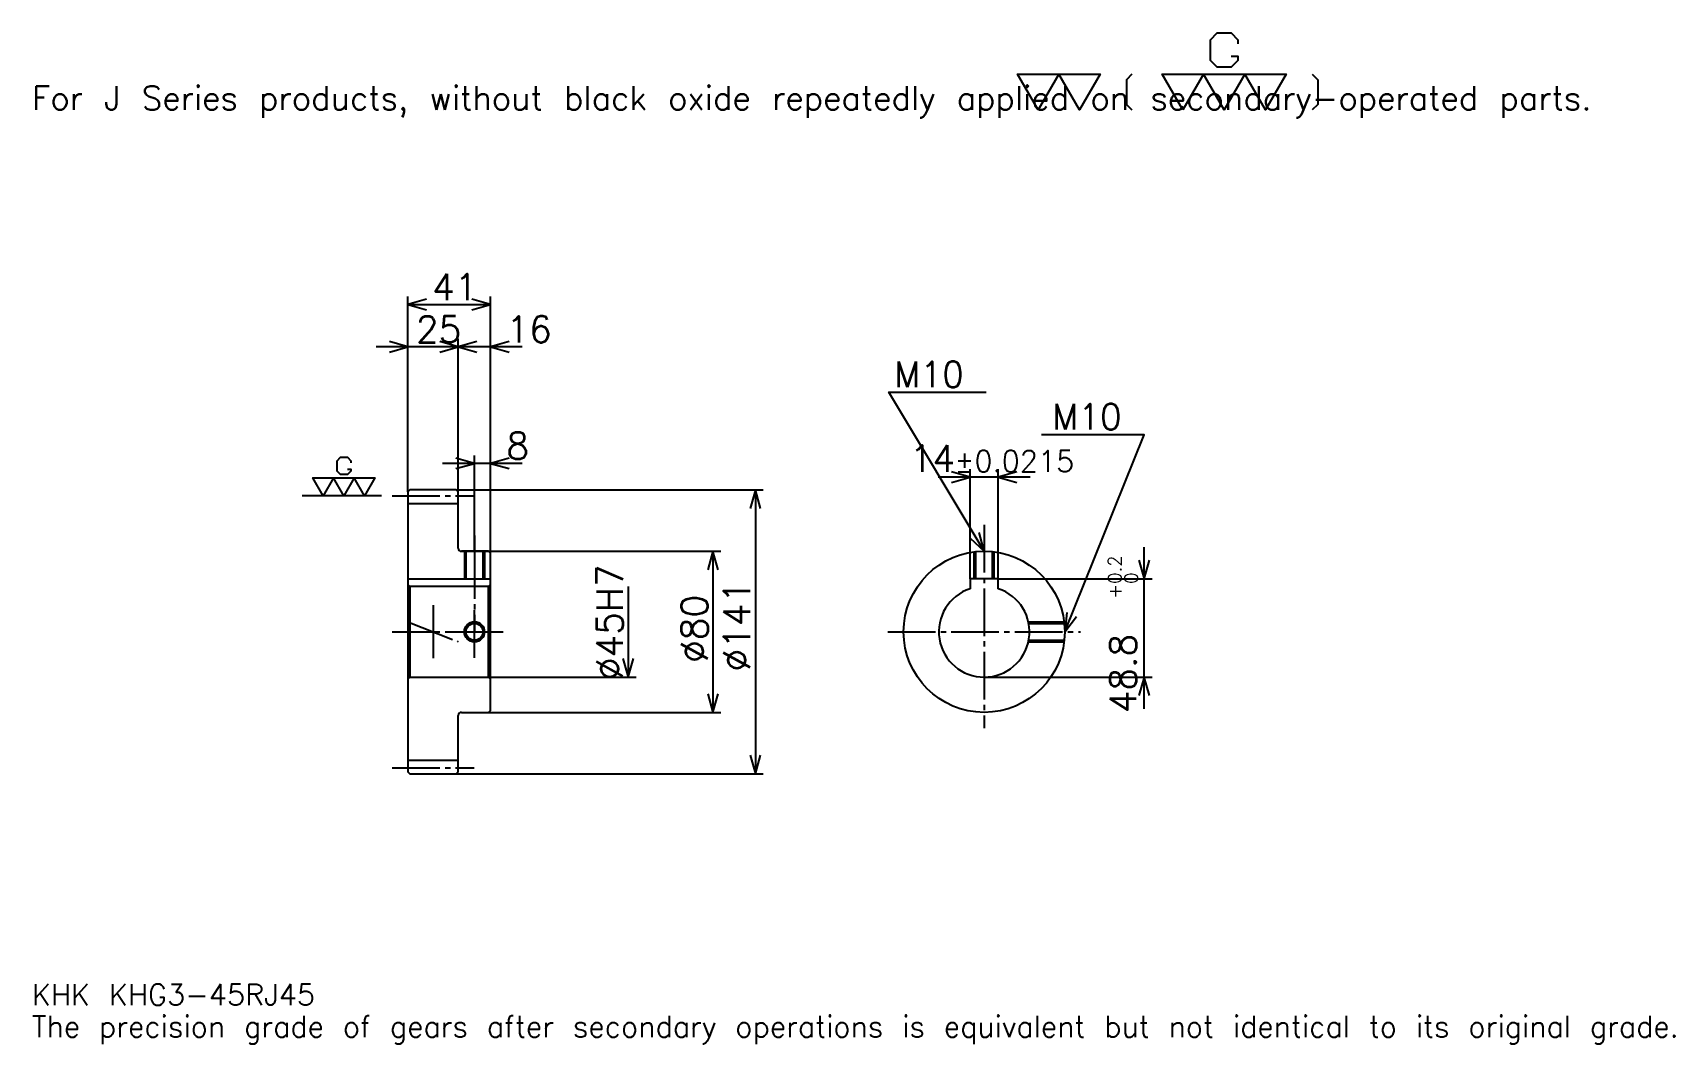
# Model space of a CAD drawing. Extents: x 27 to 842, y 10 to 512.
import ezdxf

# ---------------------------------------------------------------- set-up
doc = ezdxf.new("R2010")
doc.units = 0
doc.linetypes.add('DASHDOT', pattern=[31.565218, 23.673913, -2.630435, 2.630435, -2.630435])
doc.layers.get('0').update_dxf_attribs({"linetype": 'CONTINUOUS'})
doc.layers.add('DASHDOT', color=6, linetype='DASHDOT')
doc.styles.add('KANJI', font='TXT', dxfattribs={"bigfont": 'BIGFONT'})

msp = doc.modelspace()

# ---------------------------------------------------------------- linework, layer by layer
at = {"color": 5}
for p, q in [((213.065216, 284.880432), (213.065216, 380.891296)), ((213.065216, 376.945618), (254.065216, 376.945618)), ((254.065216, 284.880432), (254.065216, 380.891296)), ((238.065216, 284.880432), (238.065216, 359.847778)), ((253.847824, 355.902161), (197.282608, 355.902161)), ((269.847839, 355.902161), (222.282608, 355.902161)), ((246.065216, 284.880432), (246.065216, 301.978241)), ((269.847839, 298.032593), (230.282608, 298.032593)), ((492.239136, 240.68042), (492.239136, 295.152161)), ((506.239136, 240.68042), (506.239136, 295.152161)), ((522.021729, 291.206512), (476.456512, 291.206512)), ((213.065216, 283.880432), (213.065216, 284.880432)), ((237.065216, 284.880432), (254.065216, 284.880432)), ((238.065216, 283.880432), (238.065216, 284.880432)), ((246.065216, 254.380417), (246.065216, 284.880432)), ((246.065216, 254.380417), (246.065216, 284.880432)), ((254.065216, 284.880432), (389.532593, 284.880432)), ((254.065216, 253.380417), (254.065216, 284.880432)), ((385.586975, 284.880432), (385.586975, 143.880417)), ((239.565216, 254.380417), (254.065216, 254.380417)), ((254.065216, 254.380417), (368.489136, 254.380417)), ((364.543488, 254.380417), (364.543488, 174.380417)), ((578.695679, 176.097809), (578.695679, 256.463013)), ((322.456512, 236.880417), (322.456512, 191.880417)), ((506.239136, 240.68042), (582.641296, 240.68042)), ((254.065216, 191.880417), (326.402161, 191.880417)), ((499.239136, 191.880417), (582.641296, 191.880417)), ((239.565216, 174.380417), (254.065216, 174.380417)), ((254.065216, 174.380417), (368.489136, 174.380417)), ((237.065216, 143.880417), (254.065216, 143.880417)), ((254.065216, 143.880417), (389.532593, 143.880417))]:
    msp.add_line(p, q, dxfattribs=at)
at = {"color": 7}
for p, q in [((199.91304, 281.880432), (160.456512, 281.880432)), ((225.565216, 227.532593), (225.565216, 201.228241))]:
    msp.add_line(p, q, dxfattribs=at)
at = {"color": 4}
for p, q in [((213.065216, 278.130432), (238.065216, 278.130432)), ((213.065216, 240.68042), (254.065216, 240.68042)), ((214.065216, 236.880417), (214.065216, 191.880417)), ((253.065216, 236.880417), (254.065216, 237.880417)), ((253.065216, 191.880417), (254.065216, 190.880417)), ((213.065216, 150.630417), (238.065216, 150.630417))]:
    msp.add_line(p, q, dxfattribs=at)
at = {"color": 7}
for points in [[(621.834778, 500.150879), (625.254395, 500.150879), (625.254395, 498.099152), (621.834778, 494.679565), (614.995667, 494.679565), (611.576111, 498.099152), (611.576111, 508.357849), (614.995667, 511.777405), (621.834778, 511.777405), (625.254395, 508.357849), (625.254395, 506.306091)], [(526.086975, 473.478271), (515.828308, 491.26001), (556.863037, 491.26001), (546.60437, 473.478271), (536.345642, 491.26001), (526.086975, 473.478271)], [(572.593079, 491.26001), (569.857422, 488.524353), (569.857422, 476.213928), (572.593079, 473.478271)], [(597.897827, 473.478271), (587.63916, 491.26001), (649.191345, 491.26001), (638.932617, 473.478271), (628.67395, 491.26001), (618.415222, 473.478271), (608.156555, 491.26001), (597.897827, 473.478271)], [(662.185669, 491.26001), (664.921326, 488.524353), (664.921326, 476.213928), (662.185669, 473.478271)], [(182.946747, 295.216736), (184.656525, 295.216736), (184.656525, 294.190857), (182.946747, 292.481079), (179.527176, 292.481079), (177.817383, 294.190857), (177.817383, 299.32019), (179.527176, 301.029968), (182.946747, 301.029968), (184.656525, 299.32019), (184.656525, 298.294312)], [(170.978256, 281.880432), (165.848907, 290.771301), (196.625, 290.771301), (191.495651, 281.880432), (186.366302, 290.771301), (181.236954, 281.880432), (176.107605, 290.771301), (170.978256, 281.880432)]]:
    msp.add_lwpolyline(points, dxfattribs=at)
at = {"color": 5}
for points in [[(222.271744, 379.57605), (213.065216, 376.945618), (222.271744, 374.315186)], [(244.858688, 374.315186), (254.065216, 376.945618), (244.858688, 379.57605)], [(203.858688, 353.271729), (213.065216, 355.902161), (203.858688, 358.532593)], [(228.858688, 353.271729), (238.065216, 355.902161), (228.858688, 358.532593)], [(247.271729, 358.532593), (238.065216, 355.902161), (247.271729, 353.271729)], [(263.271729, 358.532593), (254.065216, 355.902161), (263.271729, 353.271729)], [(499.239136, 254.380417), (451.891296, 333.293457), (500.29129, 333.293457)], [(539.239136, 214.380417), (578.695679, 312.25), (527.665222, 312.25)], [(236.858688, 295.402161), (246.065216, 298.032593), (236.858688, 300.663025)], [(263.271729, 300.663025), (254.065216, 298.032593), (263.271729, 295.402161)], [(483.032623, 288.57608), (492.239136, 291.206512), (483.032623, 293.836945)], [(515.445679, 293.836945), (506.239136, 291.206512), (515.445679, 288.57608)], [(388.217407, 275.673889), (385.586975, 284.880432), (382.956543, 275.673889)], [(492.246826, 260.9216), (499.239136, 254.380417), (496.757996, 263.628296)], [(367.17392, 245.173889), (364.543488, 254.380417), (361.913055, 245.173889)], [(576.065186, 249.886932), (578.695679, 240.68042), (581.32605, 249.886932)], [(540.241943, 223.902695), (539.239136, 214.380417), (545.121216, 221.935593)], [(319.82608, 201.086945), (322.456512, 191.880417), (325.086945, 201.086945)], [(581.32605, 182.673889), (578.695679, 191.880417), (576.065186, 182.673889)], [(361.913055, 183.586945), (364.543488, 174.380417), (367.17392, 183.586945)], [(382.956543, 153.086945), (385.586975, 143.880417), (388.217407, 153.086945)]]:
    msp.add_lwpolyline(points, dxfattribs=at)
at = {"color": 4}
for points in [[(238.065216, 255.880417), (238.065216, 283.880432), (237.065216, 284.880432), (214.065216, 284.880432), (213.065216, 283.880432), (213.065216, 190.880417)], [(239.565216, 174.380417), (253.065216, 174.380417), (254.065216, 175.380417), (254.065216, 253.380417), (253.065216, 254.380417), (239.565216, 254.380417)], [(241.065216, 254.380417), (241.065216, 240.68042)], [(241.875214, 254.380417), (241.875214, 240.68042)], [(250.255219, 254.380417), (250.255219, 240.68042)], [(251.065216, 254.380417), (251.065216, 240.68042)], [(494.239136, 240.68042), (494.239136, 254.066681)], [(495.049133, 240.68042), (495.049133, 254.160355)], [(503.429138, 240.68042), (503.429138, 254.160355)], [(504.239136, 240.68042), (504.239136, 254.066681)], [(213.065216, 190.880417), (214.065216, 191.880417), (253.065216, 191.880417), (253.065216, 236.880417), (214.065216, 236.880417), (213.065216, 237.880417)], [(506.239136, 235.763824), (506.239136, 240.68042), (492.239136, 240.68042), (492.239136, 235.763824)], [(521.176514, 219.380417), (538.925415, 219.380417)], [(521.345581, 218.570419), (539.019043, 218.570419)], [(521.176514, 209.380417), (538.925415, 209.380417)], [(521.345581, 210.190414), (539.019043, 210.190414)], [(213.065216, 190.880417), (213.065216, 144.880417), (214.065216, 143.880417), (237.065216, 143.880417), (238.065216, 144.880417), (238.065216, 172.880417)]]:
    msp.add_lwpolyline(points, dxfattribs=at)
for centre, radius in [((499.239136, 214.380417), 40), ((246.065216, 214.380417), 4.19)]:
    msp.add_circle(centre, radius, dxfattribs=at)
at = {"color": 7}
msp.add_circle((246.065216, 214.380417), 5, dxfattribs=at)
at = {"color": 4}
for centre, radius, start, end in [((239.565216, 255.880417), 1.5, 180, 270), ((499.239136, 214.380417), 22.5, 108.12620381, 71.87379619), ((239.565216, 172.880417), 1.5, 90, 180)]:
    msp.add_arc(centre, radius, start, end, dxfattribs=at)
at = {"layer": 'DASHDOT', "color": 7}
for p, q in [((205.173904, 281.880432), (245.956512, 281.880432)), ((499.239136, 267.532593), (499.239136, 166.489105)), ((246.065216, 254.380417), (246.065216, 214.380417)), ((205.173904, 214.380417), (261.956512, 214.380417)), ((213.065216, 219.304291), (238.065216, 209.456543)), ((451.347839, 214.380417), (547.130432, 214.380417)), ((205.173904, 146.880417), (245.956512, 146.880417))]:
    msp.add_line(p, q, dxfattribs=at)
for points in [[(246.065216, 262.271729), (246.065216, 232.789108)], [(246.065216, 201.489105), (246.065216, 227.271729)], [(233.17392, 214.380417), (258.956512, 214.380417)]]:
    msp.add_lwpolyline(points, dxfattribs=at)

# ---------------------------------------------------------------- texts
at = {"color": 7, "style": 'KANJI'}
for s, height, p in [('For J Series products, without black oxide repeatedly applied on secondary-operated parts.', 11.836957, (26.304348, 473.478271)), ('41', 13.152174, (225.016296, 379.049988)), ('25', 13.152174, (217.016296, 358.0065)), ('16', 13.152174, (261.956512, 358.0065)), ('M10', 12.626087, (454.521729, 335.923889)), ('M10', 12.626087, (532.926086, 314.880432)), ('8', 13.152174, (261.956512, 300.136932)), ('14', 13.152174, (462.226318, 293.836945)), ('%%p0.0215', 10.521739, (484.451874, 293.836945)), ('KHK KHG3-45RJ45', 10.521739, (26.304348, 28.934782)), ('The precision grade of gears after secondary operations is equivalent but not identical to its original grade.', 10.521739, (26.304348, 13.152174))]:
    msp.add_text(s, height=height, dxfattribs=at).set_placement(p)
for s, height, p in [('%%c45H7', 13.152174, (319.82608, 190.377701)), ('0.2', 6.576087, (567.384766, 238.191895)), ('+', 6.576087, (567.384766, 230.826675)), ('0', 6.576087, (575.539124, 238.191895)), ('%%c80', 13.152174, (361.913055, 198.926605)), ('%%c141', 13.152174, (382.956543, 194.652161)), ('48.8', 13.152174, (574.75, 173.898849))]:
    msp.add_text(s, height=height, rotation=90, dxfattribs=at).set_placement(p)

doc.saveas('drawing.dxf')
